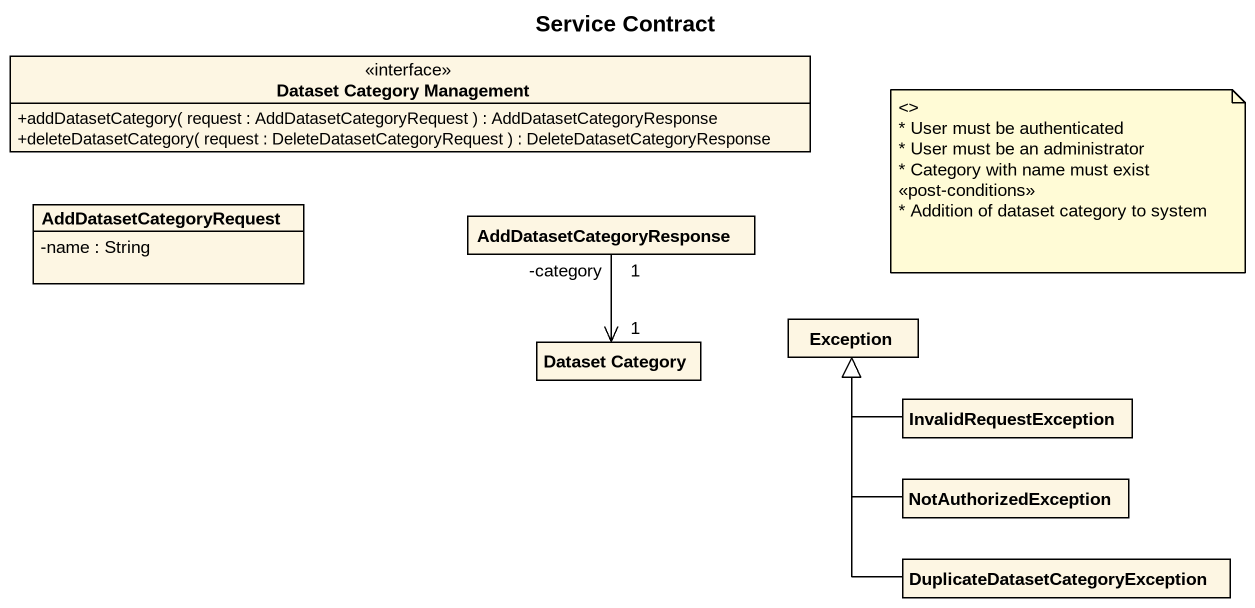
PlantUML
@startuml
title Service Contract
hide circle
hide empty members
skinparam classAttributeIconSize 0
interface "Dataset Category Management" as Dataset_Category_Management {
  +addDatasetCategory( request : AddDatasetCategoryRequest ) : AddDatasetCategoryResponse
  +deleteDatasetCategory( request : DeleteDatasetCategoryRequest ) : DeleteDatasetCategoryResponse
}
class AddDatasetCategoryRequest {
  -name : String
}
class AddDatasetCategoryResponse
class "Dataset Category" as Dataset_Category
class "Exception" as Exception_
class InvalidRequestException
class NotAuthorizedException
class "DuplicateDatasetCategoryException" as DuplicateDatasetCategoryExce
AddDatasetCategoryResponse "1\n-category" --> "1" Dataset_Category
InvalidRequestException -left-|> Exception_
NotAuthorizedException -up-|> Exception_
DuplicateDatasetCategoryExce -up-|> Exception_
note as N1
  <>
  * User must be authenticated
  * User must be an administrator
  * Category with name must exist
  <<post-conditions>>
  * Addition of dataset category to system
end note
@enduml
